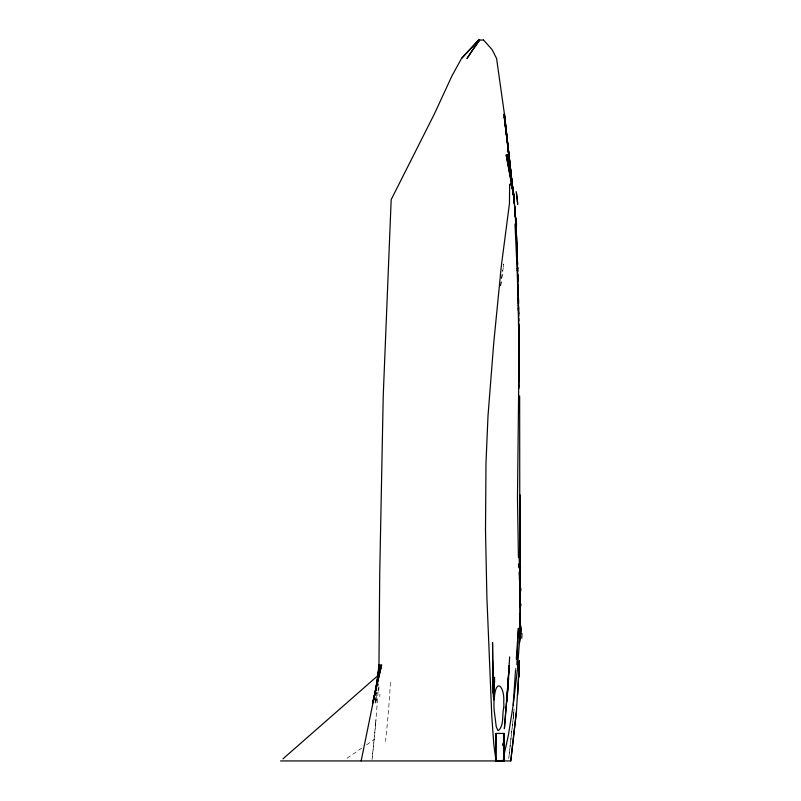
<?xml version="1.0" encoding="UTF-8"?>
<svg xmlns="http://www.w3.org/2000/svg" width="801" height="801" viewBox="0 0 801 801"><rect width="100%" height="100%" fill="white"/><g stroke="black" fill="none" stroke-linecap="round" stroke-linejoin="round"><path stroke-width="0.6" stroke-dasharray="4 3" d="M378.583 683.674L378.483 685.496M378.292 687.498L378.102 690.792M515.433 670.447L515.604 667.964M378.082 691.774L375.959 719.468M375.849 720.89L376.029 718.978M375.739 722.302L375.909 720.449M375.799 721.921L372.075 759.628M513.431 716.334L514.032 708.955M375.569 724.865L375.679 723.393M375.519 725.135L375.058 730.792M513.691 713.321L514.002 709.436M374.938 732.214L372.155 759.048M513.591 714.492L508.725 758.707M513.341 717.346L508.745 758.497M375.799 697.301L375.028 703.508L375.739 697.301M500.625 285.587L501.466 279.399M501.636 278.157L502.307 273.211M502.638 743.098L502.297 745.561L502.607 743.358M500.675 286.017L501.536 279.889M501.706 278.668L503.749 263.98L502.668 270.898M347.013 758.257L362.613 747.553M366.508 744.88L374.307 739.553M378.973 686.597A47.139 4.936 -84.5 0 1 378.723 690.512M375.299 692.475A114.753 16.23 -85.6 0 1 375.068 695.999M379.934 694.257A128.861 28.726 -85.1 0 1 379.774 696.62M390.427 682.292A136.13 18.453 -85.5 0 1 385.461 741.406M376.86 692.344L375.859 703.508L376.901 692.344"/><path stroke-width="1.2" d="M518.848 365.817L518.838 354.833M519.058 361.521L519.068 355.564M519.068 358.057L519.068 355.504M495.839 760.93L495.919 733.436L504.079 733.456L504.009 760.95L495.789 760.93L495.919 733.436M518.838 368.59L518.838 363.113M519.048 365.947L518.437 297.622M519.649 395.954L519.849 576.46L519.809 575.148M503.959 760.95L504.079 733.456M518.828 368.63L518.788 379.674M519.048 364.966L518.958 381.036M520.219 592.36L520.229 591.208M378.913 671.929L379.734 573.406L383.228 395.954L391.178 199.599L434.262 114.203L451.964 75.865L461.486 58.503L478.618 40.05L483.534 40.05M518.998 375.929L519.028 370.813M520.229 592.029L520.229 591.949A19.264 1.101 88.2 0 0 520.32 589.616M518.778 379.664L517.476 498.132L518.437 557.586M376.41 687.378L378.953 665.05L378.933 671.198L379.334 668.775M518.918 385.972L518.978 378.743M519.909 633.251L520.059 629.846M518.898 388.445L518.918 385.511M520.42 612.905L519.939 632.74M518.597 413.106L518.627 410.633M494.277 688.97L494.467 681L494.017 696.389L494.347 684.685M520.009 631.228L520.129 627.463M514.653 213.126L515.023 210.493L513.471 194.573M378.833 671.088L378.993 665.05M494.467 681L494.057 693.826L494.618 677.276M520.119 627.994L520.079 629.025M519.939 632.94L520.129 585.351M519.989 630.978L519.919 633.451M519.328 662.617L517.736 694.968M516.875 664.81L518.397 628.204L516.295 659.193M519.829 634.712L519.899 633.17M519.889 633.991L519.679 638.267M519.448 661.055L516.425 711.448L510.778 760.94L280.56 760.94M507.263 697.401L509.636 656.91M519.779 636.164L519.729 637.165M520.029 630.477L520.059 629.856M519.739 637.396L519.649 638.848M519.669 639.038L519.719 637.836M519.609 640.079L519.699 638.397M519.639 639.518L519.669 638.958M519.589 640.64L519.619 639.358M519.559 641.2L519.589 640.47M519.529 641.761L519.579 640.319M519.509 642.062L519.539 641.531M519.529 641.281L519.438 643.453M519.469 642.893L519.509 641.441M503.659 756.755L508.445 734.867L513.181 705.06L515.534 670.347M508.675 677.816L504.38 728.74L509.236 665.531L506.803 701.916M378.102 677.456L379.093 665.05L377.321 682.412M378.232 676.214L378.442 673.731L378.162 676.214M378.863 671.258L379.203 665.05L378.973 671.088L379.274 668.655M516.415 711.448L510.768 760.94M377.431 682.412L377.692 679.939M377.131 683.073L379.604 665.05L374.888 695.088M513.181 705.06L517.286 670.697L519.629 639.759A637.796 637.796 0 0 0 520.39 615.699L519.879 576.91M375.599 691.483L380.064 665.05L373.166 702.307L380.685 665.05L361.161 760.94M502.377 760.94L502.638 760.179M496.059 760.94L493.816 744.69L491.794 716.344L486.878 596.965L485.506 529.721L485.987 463.238L487.989 416.099L493.666 343.749L501.386 265.491L509.476 203.414L509.616 184.711L510.868 184.25A4.245 1.232 82.4 0 1 511.388 184.941L513.061 191.719M461.486 58.503L478.628 40.05M282.963 758.847L378.082 675.453M510.467 184.07L512.119 187.044L513.521 194.923A12.596 0.541 84.9 0 1 513.801 196.866L513.892 197.987L513.811 197.286M483.564 40.05L492.084 49.602L496.59 58.503L504.44 114.203L512.95 191.018M512.42 188.285L513.761 196.916M512.46 188.445L506.172 154.853L514.422 199.599L511.499 179.034L514.122 200.14L513.781 197.046M512.83 190.348L509.837 164.465M512.86 190.518L504.059 114.203L509.556 162.012L509.076 158.298M514.382 199.599L507.093 154.853L514.392 199.599L507.754 154.853L514.272 199.599L508.325 154.853L512.92 190.608M511.388 179.294L513.421 194.192M513.221 192.791L513.381 193.912M513.241 192.891L513.391 193.932M509.806 166.948L510.147 169.361M510.658 172.986L511.158 176.62M510.557 172.976L511.058 176.681M511.378 179.013L513.511 194.883M510.567 173.176L511.058 176.841M513.451 194.433L513.661 196.035M513.491 194.733L513.561 195.274M508.875 153.622L504.23 116.666L504.78 121.552M505.061 124.005L506.352 135.029M506.643 137.472L507.073 141.146M507.494 144.821L507.784 147.274M508.214 150.948L508.645 154.623M509.786 164.415L510.357 169.311M510.648 171.764L511.218 176.661M513.852 197.637L513.972 198.678M508.815 153.992L504.44 114.203L512.79 190.137L509.907 163.935M509.086 156.475L509.636 161.452M509.035 154.853L513.03 191.509M513.952 198.508L514.062 199.589L513.982 198.788M514.092 199.849L514.172 200.57M514.042 199.319L514.442 203.484M513.922 198.227L514.432 203.384M514.202 200.931L514.492 204.025M514.232 201.251L514.392 202.933M514.512 204.235L514.562 204.776M514.632 205.687L515.093 211.344M514.783 207.319L514.873 208.45M514.753 207.028L514.653 212.495A13.757 2.834 85.1 0 0 514.653 214.027L514.673 215.789M514.943 209.331L514.993 210.002M515.023 210.463L515.143 212.015M515.123 211.814L515.313 214.508M514.923 209.151L516.895 244.886L518.507 301.366M515.223 213.166L515.263 213.837M515.283 214.027L515.534 217.852M515.323 214.698L515.544 218.042M515.664 219.854L515.794 222.037M520.139 592.289L519.959 588.835M515.784 221.847L515.904 224.03M515.894 223.839L516.014 226.022M516.004 225.842L516.124 228.025M516.114 227.834L516.325 232.02M519.118 572.064L520.119 590.898L520.149 587.273M516.214 229.837L516.315 231.829M515.003 224.1L517.076 268.916M518.908 567.769L518.718 563.844M519.469 578.402L519.879 586.953M493.176 689.861L493.026 686.898L493.636 699.964L492.675 671.308M516.415 233.832L516.605 238.017M516.505 235.834L516.695 240.02M516.685 239.829L516.775 242.022M516.775 241.832L516.945 246.027M516.855 243.834L517.025 248.03M517.015 247.839L517.596 264.54M517.136 250.953L517.186 252.415M519.539 567.539L520.099 584.4M519.609 569.401L519.018 553.831M517.236 253.877L517.296 255.339M517.086 268.525L517.146 270.738M517.156 270.348L517.857 293.116M519.679 571.393L519.819 575.378M519.489 566.087L519.739 572.915M493.116 692.915L492.585 660.515M519.859 576.37L520.089 583.949M517.536 262.658L517.586 264.13M517.676 267.053L517.716 268.525M517.696 267.884L517.796 271.229M517.907 275.194L517.957 277.056M517.867 292.816L517.927 295.599M520.169 586.893L520.129 585.521M517.897 274.573L518.007 278.928M517.977 277.917L518.067 281.261M517.937 295.319L517.997 298.082M517.997 297.812L518.057 300.565M518.147 284.535L518.187 286.398M518.067 300.305L518.117 303.058M518.127 302.808L518.177 305.541M520.189 587.473L520.209 589.005M518.147 284.605L518.237 288.27M518.187 305.301L518.658 331.294M518.237 307.794L518.297 310.297M494.427 696.79L494.197 686.767L494.307 693.095M492.865 680.369L492.935 683.824L492.555 642.492L492.875 685.115L492.765 679.238L492.785 681.311M518.307 291.304L518.377 294.658M514.673 216.11L514.643 214.328M520.25 590.387L520.44 607.749M518.477 299.494L518.557 303.849M518.597 306.312L518.648 308.936M518.648 308.745L518.718 313.561M518.708 312.72L518.758 315.954M518.798 318.337L518.828 320.71M518.668 331.123L518.688 333.787M518.868 324.095L518.948 331.684M518.698 333.637L518.718 336.3M518.728 336.17L518.768 341.376M518.968 333.687L518.998 337.662M518.768 341.276L518.828 352.07M518.808 346.523L518.818 349.206M519.038 345.621L519.028 342.688A286.197 28.956 89.6 0 0 518.818 325.496M519.048 347.614L519.058 351.589M518.828 351.949L518.848 357.496M520.029 494.828L520.039 582.267M514.452 204.896A92.275 20.355 87.8 0 1 514.612 206.758M509.676 184.741A1.382 1.382 0 0 1 510.437 183.99M516.475 192.871A66.223 12.426 89.2 0 1 517.756 204.575M520.88 630.367A78.828 5.657 -85.7 0 1 520.77 632.96M520.85 588.535A37.617 3.094 87.6 0 1 520.86 590.848M520.5 567.759A197.186 9.362 87.5 0 1 520.32 564.074M519.989 563.183A248.941 55.659 88.8 0 1 519.729 557.065M516.555 225.011A54.348 5.867 86.4 0 1 516.245 218.583M514.703 214.418A13.757 2.894 85 0 1 514.713 213.226M521.952 633.481A111.489 17.992 -84.6 0 1 521.741 638.247M520.91 625.921A38.348 1.942 -86.5 0 1 520.79 629.946M512.44 187.234A5.307 1.492 82.6 0 1 512.6 188.045M512.69 187.915A10.403 1.882 78.9 0 1 513.601 193.472M516.174 191.559A60.075 11.014 89.2 0 1 517.586 203.734M520.97 627.934A81.041 5.627 -86.1 0 1 520.87 630.747M513.01 190.848A12.395 0.561 84.7 0 1 513.521 193.131M520.89 604.054A40.09 0.741 87.7 0 1 520.92 605.596M516.224 218.863A52.996 5.937 86.4 0 1 516.194 218.082M520.82 631.388A90.383 6.748 -86.3 0 1 520.72 633.901M519.298 661.055L518.768 676.985L519.298 661.055M503.759 707.643C501.847 714.983 504.33 724.975 498.542 730.482A1.141 1.141 0 0 1 497.801 730.332L496.24 726.627L494.167 710.287A69.246 69.246 0 0 1 494.297 697.761C496.28 676.314 504.8 687.819 503.739 701.976A45.487 45.487 0 0 1 503.779 707.643M381.646 665.05L372.485 703.508L381.646 665.05M472.72 49.602L466.963 58.503L479.619 40.05L472.72 49.602"/></g></svg>
